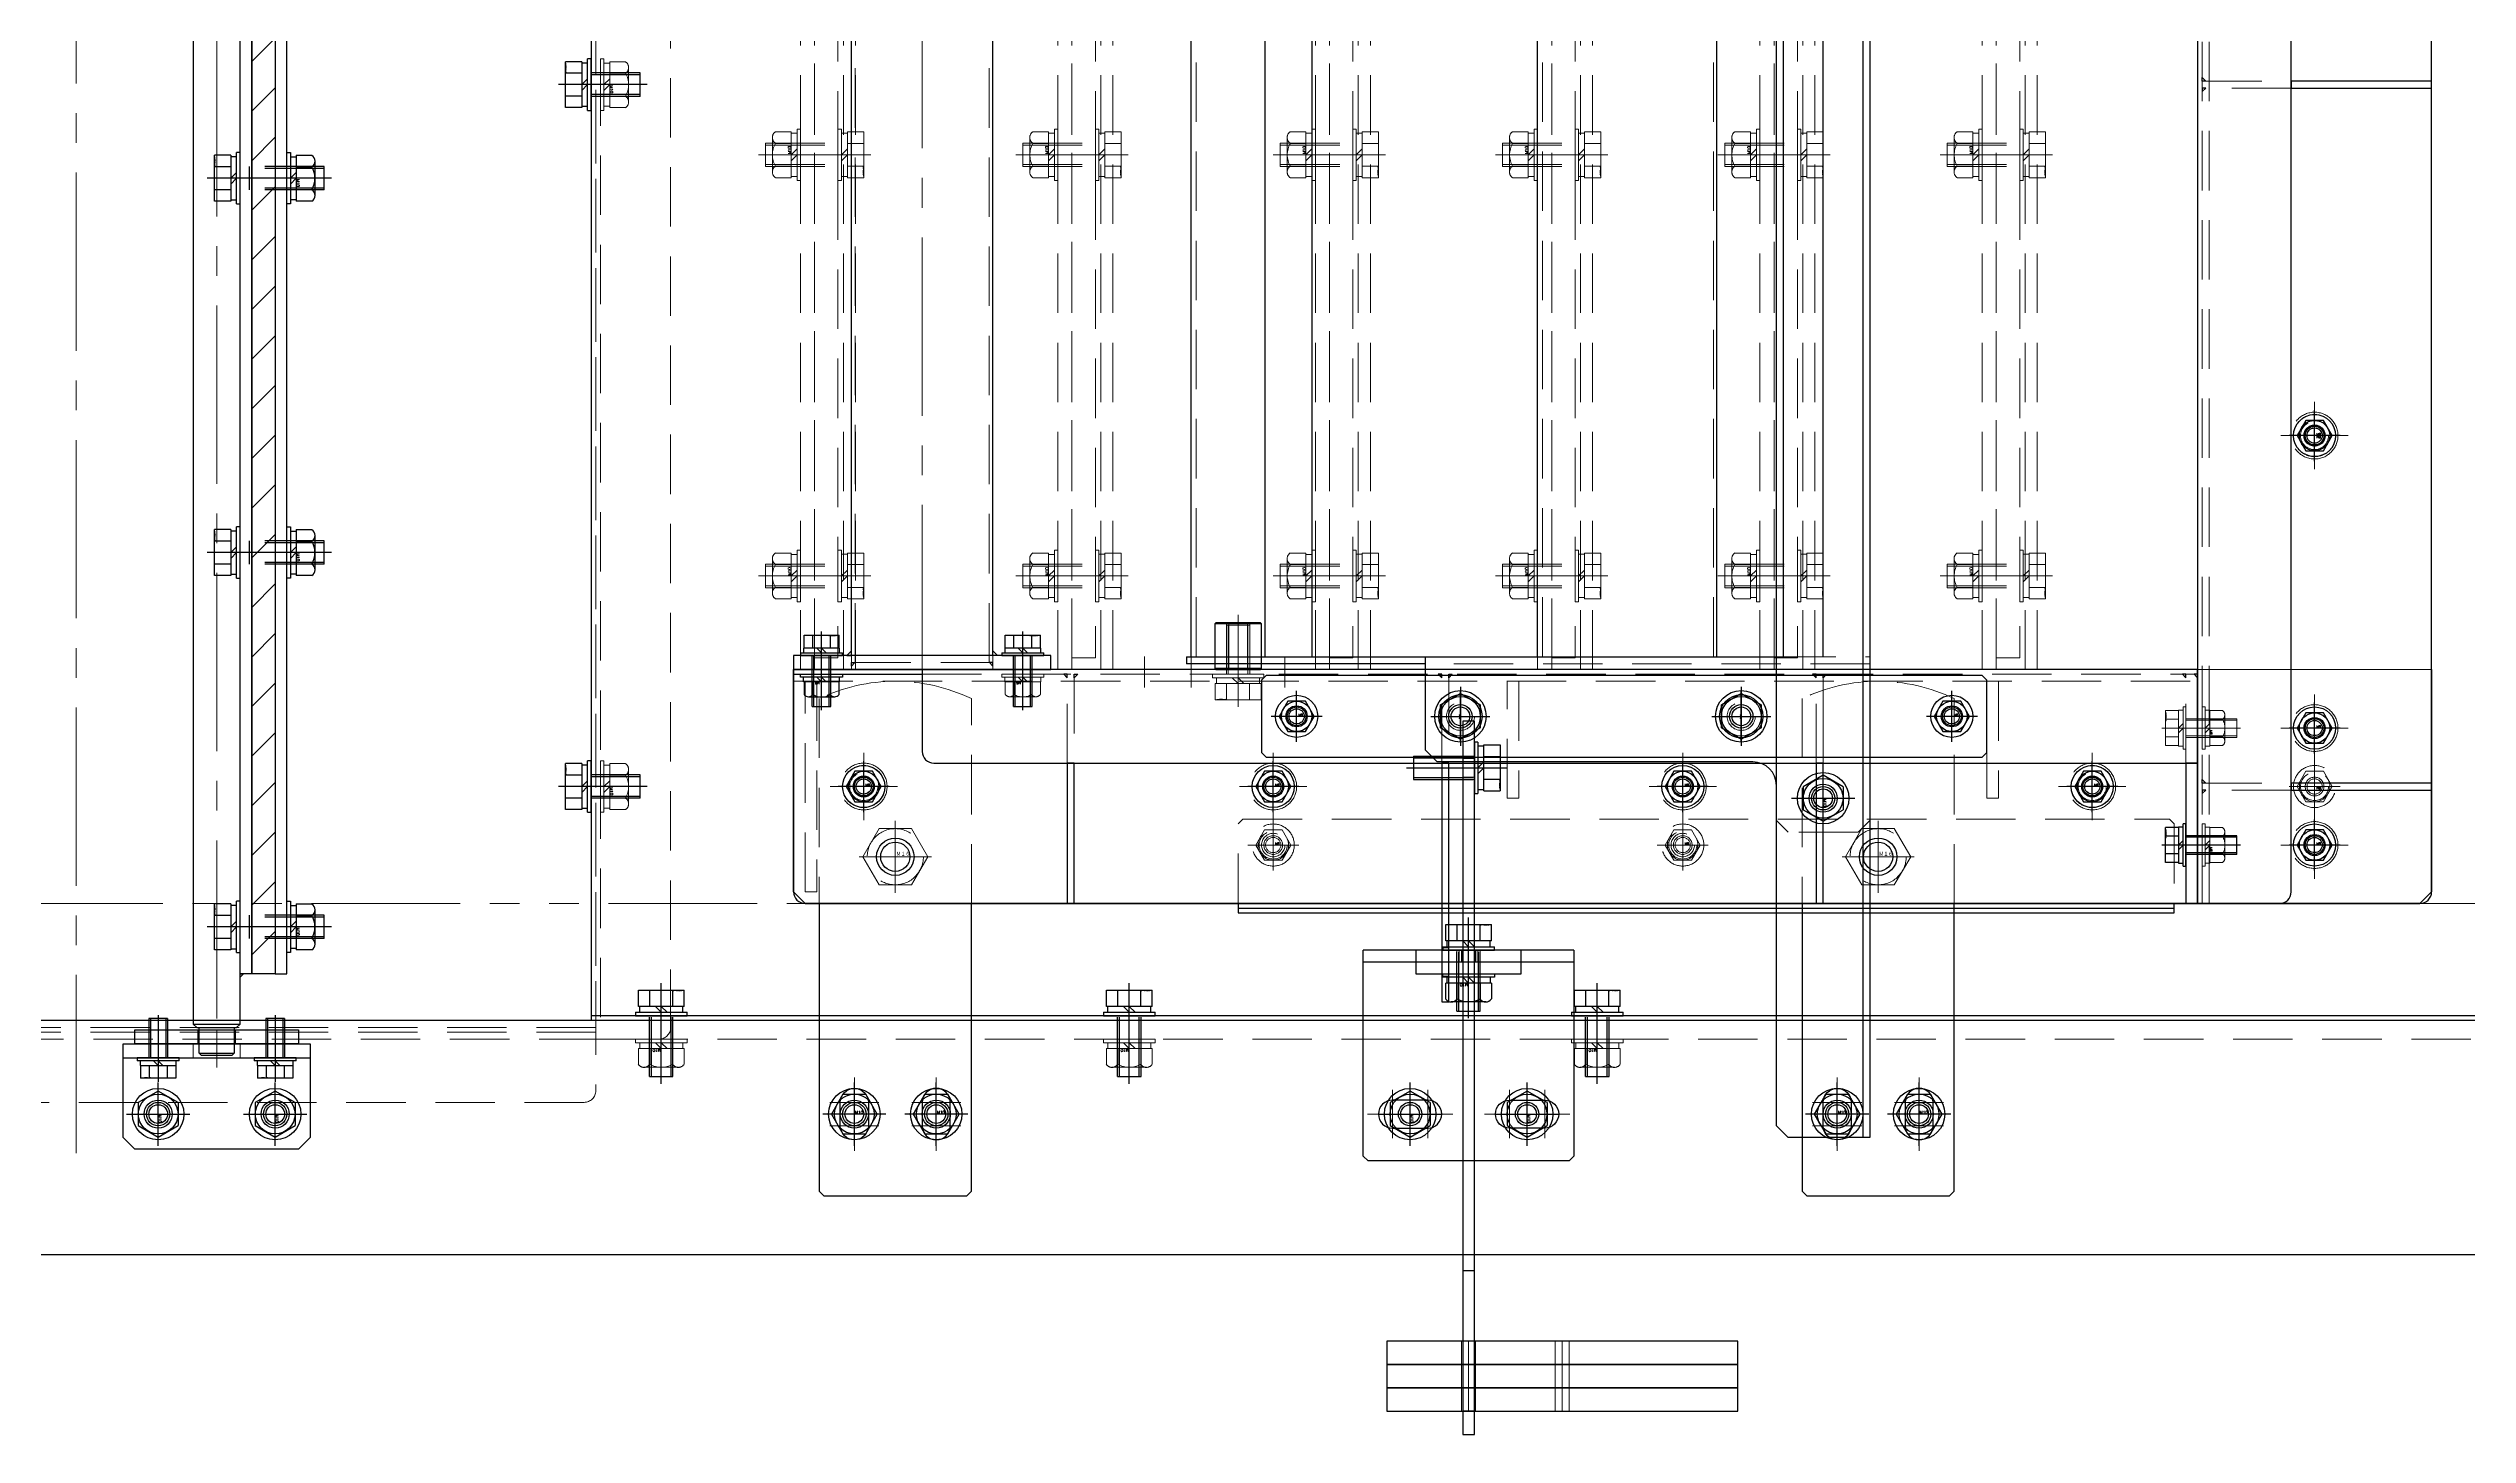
# Model space of a CAD drawing. Header units: millimetres. Extents: x -8731 to 85711, y -14522 to 31379.
# Drawn here: x 75653 to 76686, y 3711 to 4303 of the extents above; entities that cross this region are included whole.
import ezdxf

# ---------------------------------------------------------------- set-up
doc = ezdxf.new("R2010")
doc.units = ezdxf.units.MM
doc.header["$LTSCALE"] = 4
for name, pattern in [('CENTER2', [28.575, 19.05, -3.175, 3.175, -3.175]), ('HIDDEN', [9.525, 6.35, -3.175]), ('PHANTOM2', [31.75, 15.875, -3.175, 3.175, -3.175, 3.175, -3.175])]:
    doc.linetypes.add(name, pattern=pattern)
for name, color, linetype, lineweight in [('01_NORMAL', 7, 'Continuous', 25), ('04_HIDDEN', 2, 'HIDDEN', 13), ('05_CENTER', 4, 'CENTER2', 13), ('06_PHANTOM', 2, 'PHANTOM2', 13)]:
    doc.layers.add(name, color=color, linetype=linetype, lineweight=lineweight)
doc.layers.add('10_DRAFT', color=8, linetype='Continuous', lineweight=0, plot=False)
doc.styles.add('KANJI0', font='txt.shx', dxfattribs={"width": 0.9, "height": 30, "bigfont": 'bigfont'})
doc.styles.add('KSS_TXT', font='txt.shx', dxfattribs={"bigfont": 'extfont2.shx'})
doc.styles.add('KSS_TXT_L', font='txt.shx', dxfattribs={"height": 9, "bigfont": 'extfont2.shx'})

# ---------------------------------------------------------------- blocks, each defined once
blk = doc.blocks.new('A$C53D772FE_1_1_1')
at = {"color": 0}
for p, q in [((1030, 998), (1030, -998)), ((0, -1000), (1030, -1000)), ((2, -998), (1030, -998)), ((1030, -998), (1030, -1000))]:
    blk.add_line(p, q, dxfattribs=at)
at = {"layer": '04_HIDDEN'}
blk.add_line((1028, 998), (1028, -998), dxfattribs=at)
at = {"layer": '05_CENTER'}
for p, q in [((1020.4, -600), (1037.7, -600)), ((1020.4, -900), (1037.7, -900)), ((600, -1007.7), (600, -990.4)), ((800, -1007.7), (800, -990.4)), ((1000, -1007.7), (1000, -990.4))]:
    blk.add_line(p, q, dxfattribs=at)
blk = doc.blocks.new('A$C3E9660DC_1_1_1')
at = {"color": 0}
for p, q in [((222, 1030), (222, -1030)), ((254, 1003), (254, -1003)), ((222, -1003), (-222, -1003)), ((222, -1008), (249, -1008)), ((217, -1035), (-217, -1035))]:
    blk.add_line(p, q, dxfattribs=at)
for centre in [(249, -1003), (217, -1030)]:
    blk.add_arc(centre, 5, 270, 0, dxfattribs=at)
at = {"layer": '04_HIDDEN'}
for p, q in [((224, 1008), (224, -1008)), ((222, -1005), (-222, -1005))]:
    blk.add_line(p, q, dxfattribs=at)
at = {"layer": '05_CENTER'}
for p, q in [((0, -1056.7), (0, 1056.7)), ((214.3, -600), (231.7, -600)), ((214.3, -900), (231.7, -900))]:
    blk.add_line(p, q, dxfattribs=at)
blk = doc.blocks.new('A$C7E374867_2_1')
at = {"color": 0}
for p, q in [((-9.8, 11), (9.8, 11)), ((-9.8, 4), (-9.8, 11)), ((-4.9, 4), (-4.9, 11)), ((4.9, 4), (4.9, 11)), ((9.8, 4), (9.8, 11)), ((-11, 1.5), (11, 1.5)), ((-11, 1.5), (-11, 0)), ((-11, 0), (11, 0)), ((9.8, 4), (-9.8, 4)), ((-9.3, 4), (-9.3, 1.5)), ((0, 1.5), (-2.5, 4)), ((0, 4), (2.5, 1.5)), ((9.2, 1.5), (9.2, 4)), ((11, 0), (11, 1.5))]:
    blk.add_line(p, q, dxfattribs=at)
at = {"color": 0, "linetype": 'CENTER2'}
blk.add_line((0, -29), (0, 14), dxfattribs=at)
at = {"color": 0, "linetype": 'HIDDEN'}
for p, q in [((-5, -26), (-5, 0)), ((-4.2, -26), (-4.2, 0)), ((4.2, -26), (4.2, 0)), ((5, -26), (5, 0)), ((-5, -26), (5, -26))]:
    blk.add_line(p, q, dxfattribs=at)
at = {"layer": '10_DRAFT', "style": 'KSS_TXT_L'}
blk.add_text('BT-M10x30L,SW,PW', height=0.3, dxfattribs=at).set_placement((5.1, 10.7))
blk = doc.blocks.new('M10Nza_1_1_1')
at = {"color": 0}
for p, q in [((-9.8, 4), (-9.8, 10.7)), ((-7.3, 12), (7.4, 12)), ((-4.9, 4), (-4.9, 10.7)), ((4.9, 10.7), (4.9, 4)), ((9.8, 10.7), (9.8, 4)), ((-9.8, 4), (9.8, 4)), ((-9.2, 1.5), (-9.2, 4)), ((0, 1.5), (-2.5, 4)), ((0, 4), (2.5, 1.5)), ((9.2, 4), (9.2, 1.5))]:
    blk.add_line(p, q, dxfattribs=at)
at = {"color": 0, "linetype": 'CENTER2'}
blk.add_line((0, 12), (0, 0), dxfattribs=at)
at = {"color": 0}
blk.add_lwpolyline([(-11, 1.5), (11, 1.5), (11, 0), (-11, 0)], close=True, dxfattribs=at)
for centre, radius, start, end in [((-7.3, 9.1), 2.94, 33.626, 146.374), ((0, 2.2), 9.8, 60, 120), ((7.4, 9.1), 2.94, 33.626, 146.374)]:
    blk.add_arc(centre, radius, start, end, dxfattribs=at)
at = {"layer": '10_DRAFT', "style": 'KSS_TXT'}
blk.add_text('M10', height=1.25, dxfattribs=at).set_placement((0.3, 4.1))
blk = doc.blocks.new('A$C7AFA21F4_1_1_1')
at = {"color": 0}
for p, q in [((-9.8, 11), (9.8, 11)), ((-9.8, 4), (-9.8, 11)), ((-4.9, 4), (-4.9, 11)), ((4.9, 4), (4.9, 11)), ((9.8, 4), (9.8, 11)), ((-11, 1.5), (11, 1.5)), ((-11, 1.5), (-11, 0)), ((-11, 0), (11, 0)), ((9.8, 4), (-9.8, 4)), ((-9.2, 4), (-9.2, 1.5)), ((0, 1.5), (-2.5, 4)), ((0, 4), (2.5, 1.5)), ((9.2, 1.5), (9.2, 4)), ((11, 0), (11, 1.5))]:
    blk.add_line(p, q, dxfattribs=at)
at = {"color": 0, "linetype": 'CENTER2'}
blk.add_line((0, -24), (0, 14), dxfattribs=at)
at = {"color": 0, "linetype": 'HIDDEN'}
for p, q in [((-5, -21), (-5, 0)), ((-4.2, -21), (-4.2, 0)), ((4.2, -21), (4.2, 0)), ((5, -21), (5, 0)), ((-5, -21), (5, -21))]:
    blk.add_line(p, q, dxfattribs=at)
at = {"layer": '10_DRAFT', "style": 'KSS_TXT_L'}
blk.add_text('BT-M10x25L,SW,PW', height=0.3, dxfattribs=at).set_placement((5.1, 10.7))
blk = doc.blocks.new('A$C020300C3_1')
at = {"xscale": -1}
blk.add_blockref('A$C53D772FE_1_1_1', (1250, 0), dxfattribs=at)
at = {"rotation": 90}
for p in [(220, -600), (220, -900)]:
    blk.add_blockref('A$C7AFA21F4_1_1_1', p, dxfattribs=at)
for p in [(250, -998), (450, -998), (650, -998)]:
    blk.add_blockref('A$C7E374867_2_1', p)
at = {"layer": '04_HIDDEN'}
blk.add_blockref('A$C3E9660DC_1_1_1', (0, 0), dxfattribs=at)
for p, rotation in [((224, -600), 270), ((224, -900), 270), ((250, -1008), 180), ((450, -1008), 180), ((650, -1008), 180)]:
    blk.add_blockref('M10Nza_1_1_1', p, dxfattribs=dict(at, rotation=rotation))
blk = doc.blocks.new('A$C2A2D3C10_1_1_1')
at = {"color": 0}
blk.add_lwpolyline([(100, -1100), (2600, -1100), (2600, -1000), (100, -1000)], close=True, dxfattribs=at)
for centre in [(1385, -1040), (1435, -1040), (1682.5, -1040), (1717.5, -1040), (2102.5, -1040), (2137.5, -1040)]:
    blk.add_circle(centre, 6, dxfattribs=at)
at = {"layer": '04_HIDDEN'}
blk.add_line((100, -1008), (2600, -1008), dxfattribs=at)
at = {"layer": '05_CENTER'}
for p, q in [((1600, -991.1), (1600, -1017.1)), ((1800, -991.1), (1800, -1017.1)), ((2000, -991.1), (2000, -1017.1)), ((1385, -1049.3), (1385, -1030.7)), ((1435, -1049.3), (1435, -1030.7)), ((1682.5, -1049.3), (1682.5, -1030.7)), ((1717.5, -1049.3), (1717.5, -1030.7)), ((2102.5, -1049.3), (2102.5, -1030.7)), ((2137.5, -1049.3), (2137.5, -1030.7)), ((1394.3, -1040), (1375.7, -1040)), ((1444.3, -1040), (1425.7, -1040)), ((1691.8, -1040), (1673.2, -1040)), ((1726.8, -1040), (1708.2, -1040)), ((2111.8, -1040), (2093.2, -1040)), ((2146.8, -1040), (2128.2, -1040))]:
    blk.add_line(p, q, dxfattribs=at)
blk = doc.blocks.new('A$C0F186644_1_1')
at = {"color": 0}
blk.add_line((-40, -6), (40, -6), dxfattribs=at)
blk.add_lwpolyline([(-40, 0), (40, 0), (40, -40), (35, -45), (-35, -45), (-40, -40)], close=True, dxfattribs=at)
for centre in [(-25, -30), (25, -30)]:
    blk.add_circle(centre, 6, dxfattribs=at)
at = {"layer": '04_HIDDEN'}
for p, q in [((-10, 0), (-10, -6)), ((10, 0), (10, -6))]:
    blk.add_line(p, q, dxfattribs=at)
at = {"layer": '05_CENTER'}
for p, q in [((-25, 4.7), (-25, -10.9)), ((25, 4.7), (25, -10.9)), ((-25, -39.3), (-25, -20.7)), ((25, -39.3), (25, -20.7)), ((-34.3, -30), (-15.7, -30)), ((34.3, -30), (15.7, -30))]:
    blk.add_line(p, q, dxfattribs=at)
at = {"layer": '10_DRAFT'}
blk.add_line((0, 0), (0, -6), dxfattribs=at)
blk = doc.blocks.new('10b_2_1')
at = {"color": 0, "linetype": 'CENTER2'}
for p, q in [((0, -13.5), (0, 13.5)), ((13.5, 0), (-13.5, 0))]:
    blk.add_line(p, q, dxfattribs=at)
at = {"color": 0}
for p, q in [((-4.9, 8.5), (-9.8, 0)), ((-9.8, 0), (-4.9, -8.5)), ((-4.9, 8.5), (4.9, 8.5)), ((9.8, 0), (4.9, 8.5)), ((4.9, -8.5), (9.8, 0)), ((-4.9, -8.5), (4.9, -8.5))]:
    blk.add_line(p, q, dxfattribs=at)
for radius in [11, 8.49, 5, 4]:
    blk.add_circle((0, 0), radius, dxfattribs=at)
at = {"layer": '10_DRAFT', "style": 'KSS_TXT'}
blk.add_text('M10', height=1.25, dxfattribs=at).set_placement((0.3, 0.1))
blk = doc.blocks.new('A$C566E2A1C_1_1')
h = blk.add_hatch()
h.set_pattern_fill('_USER', color=3, scale=15, angle=135, pattern_type=0)
h.set_pattern_definition([(135, (-7933.037, 6558.574), (-10.606602, -10.606602), [])])
h.paths.add_polyline_path([(980, -10), (980, 0), (-920, 0), (-920, -10)])
h.paths.add_polyline_path([(-920, -10), (-920, 0), (-950, 0), (-950, -10)])
h.paths.add_polyline_path([(-950, -10), (-950, 0), (-980, 0), (-980, -10)])
at = {"color": 0}
blk.add_lwpolyline([(980, 0), (980, -10), (-980, -10), (-980, 0)], close=True, dxfattribs=at)
at = {"layer": '05_CENTER'}
for p, q in [((-960, 3.9), (-960, -13.5)), ((-800, 3.9), (-800, -13.5)), ((-640, 3.9), (-640, -13.5))]:
    blk.add_line(p, q, dxfattribs=at)
blk = doc.blocks.new('A$C6BE42790_1_1')
at = {"color": 0}
for p, q in [((-1015, 6.5), (-1014, 7.5)), ((-1015, -6.5), (-1015, 6.5)), ((-1014, 7.5), (-1003, 7.5)), ((-1001.5, 10), (-1001.5, -10)), ((-1014, -7.5), (-1015, -6.5)), ((-1003, -7.5), (-1014, -7.5))]:
    blk.add_line(p, q, dxfattribs=at)
blk.add_line((-1014, 7.5), (-1014, -7.5))
for points in [[(-1001.5, -10), (1001.5, -10), (1003, -8.5), (1003, 8.5), (1001.5, 10), (-1001.5, 10), (-1003, 8.5), (-1003, -8.5)], [(-980, -10), (980, -10), (980, -15), (-980, -15)]]:
    blk.add_lwpolyline(points, close=True, dxfattribs=at)
at = {"color": 3}
blk.add_lwpolyline([(-980, -10), (-980, -11.5), (-980, -11.5), (-981.5, -10)], close=True, dxfattribs=at)
at = {"layer": '05_CENTER'}
for p, q in [((1020.1, 0), (-1020.1, 0)), ((-960, -20.8), (-960, -4.2)), ((-800, -20.8), (-800, -4.2)), ((-640, -20.8), (-640, -4.2))]:
    blk.add_line(p, q, dxfattribs=at)
blk = doc.blocks.new('A$C2CEA7AC3_1_1')
at = {"color": 0}
blk.add_lwpolyline([(-980, 0), (-980, -5), (980, -5), (980, 0)], close=True, dxfattribs=at)
at = {"layer": '05_CENTER'}
for p, q in [((-960, -11.8), (-960, 6.7)), ((-800, -11.8), (-800, 6.7)), ((-640, -11.8), (-640, 6.7))]:
    blk.add_line(p, q, dxfattribs=at)
blk = doc.blocks.new('A$C3D81658F_1_1_1')
at = {"color": 0}
for p, q in [((-9.8, 11), (9.8, 11)), ((-9.8, 4), (-9.8, 11)), ((-4.9, 4), (-4.9, 11)), ((4.9, 4), (4.9, 11)), ((9.8, 4), (9.8, 11)), ((-11, 1.5), (11, 1.5)), ((-11, 1.5), (-11, 0)), ((-11, 0), (11, 0)), ((9.8, 4), (-9.8, 4)), ((-9.3, 4), (-9.3, 1.5)), ((0, 1.5), (-2.5, 4)), ((0, 4), (2.5, 1.5)), ((9.2, 1.5), (9.2, 4)), ((11, 0), (11, 1.5))]:
    blk.add_line(p, q, dxfattribs=at)
at = {"color": 0, "linetype": 'CENTER2'}
blk.add_line((0, -39), (0, 14), dxfattribs=at)
at = {"color": 0, "linetype": 'HIDDEN'}
for p, q in [((-5, -36), (-5, 0)), ((5, -36), (5, 0)), ((-5, -4), (5, -4)), ((-4.2, -36), (-4.2, -4)), ((4.2, -36), (4.2, -4)), ((-5, -36), (5, -36))]:
    blk.add_line(p, q, dxfattribs=at)
at = {"layer": '10_DRAFT', "style": 'KSS_TXT_L'}
blk.add_text('BT-M10x40L,SW,PW', height=0.3, dxfattribs=at).set_placement((5.1, 10.7))
blk = doc.blocks.new('A$C3E2D5E31_1_1')
for name, p in [('A$C6BE42790_1_1', (0, 0)), ('A$C3D81658F_1_1_1', (-960, -10)), ('A$C3D81658F_1_1_1', (-800, -10)), ('A$C3D81658F_1_1_1', (-640, -10)), ('A$C2CEA7AC3_1_1', (0, -25))]:
    blk.add_blockref(name, p)
at = {"color": 3}
blk.add_blockref('A$C566E2A1C_1_1', (0, -15), dxfattribs=at)
at = {"rotation": 180}
for p in [(-960, -30), (-800, -30), (-640, -30)]:
    blk.add_blockref('M10Nza_1_1_1', p, dxfattribs=at)
blk = doc.blocks.new('A$C338A46E4_1_1')
at = {"color": 0}
blk.add_lwpolyline([(0, -35), (-6, -35), (-6, 35), (0, 35)], close=True, dxfattribs=at)
at = {"layer": '04_HIDDEN'}
for p, q in [((0, 29), (-6, 29)), ((0, 28.2), (-6, 28.2)), ((0, 21.7), (-6, 21.7)), ((0, 21), (-6, 21)), ((0, 8), (-6, 8)), ((0, -8), (-6, -8)), ((0, -21), (-6, -21)), ((0, -21.7), (-6, -21.7)), ((0, -28.2), (-6, -28.2)), ((0, -29), (-6, -29))]:
    blk.add_line(p, q, dxfattribs=at)
at = {"layer": '05_CENTER'}
for p, q in [((3.4, 25), (-9.4, 25)), ((3.4, -25), (-9.4, -25))]:
    blk.add_line(p, q, dxfattribs=at)
at = {"layer": '10_DRAFT'}
blk.add_line((0, 0), (-6, 0), dxfattribs=at)
blk = doc.blocks.new('A$C435F0BD9_1_1_1')
at = {"color": 0}
for p, q in [((-9, 1.2), (9, 1.2)), ((-9, 1.2), (-9, 0)), ((-7.7, 3.2), (-7.7, 1.2)), ((7.7, 3.2), (-7.7, 3.2)), ((-7.5, 8.7), (7.5, 8.7)), ((-7.5, 3.2), (-7.5, 8.7)), ((-3.8, 3.2), (-3.8, 8.7)), ((0, 1.2), (-2, 3.2)), ((0, 3.2), (2, 1.2)), ((3.8, 3.2), (3.8, 8.7)), ((7.5, 3.2), (7.5, 8.7)), ((7.7, 1.2), (7.7, 3.2)), ((9, 0), (9, 1.2)), ((-9, 0), (9, 0))]:
    blk.add_line(p, q, dxfattribs=at)
at = {"color": 0, "linetype": 'CENTER2'}
blk.add_line((0, -18.3), (0, 10.2), dxfattribs=at)
at = {"color": 0, "linetype": 'HIDDEN'}
for p, q in [((-4, -16.8), (-4, 0)), ((-3.3, -16.8), (-3.3, 0)), ((3.3, -16.8), (3.3, 0)), ((4, -16.8), (4, 0)), ((-4, -16.8), (4, -16.8))]:
    blk.add_line(p, q, dxfattribs=at)
at = {"layer": '10_DRAFT', "style": 'KSS_TXT_L'}
blk.add_text('BT-M8x20L,SW,PW', height=0.3, dxfattribs=at).set_placement((3.2, 8.4))
blk = doc.blocks.new('A$C196B25A9_1_1')
for name, p, rotation in [('A$C0F186644_1_1', (40, -25), 270), ('10b_2_1', (10, 0), 180), ('A$C435F0BD9_1_1_1', (34, 0), 90), ('A$C338A46E4_1_1', (40, -25), 180), ('10b_2_1', (10, -50), 180), ('A$C435F0BD9_1_1_1', (34, -50), 90)]:
    blk.add_blockref(name, p, dxfattribs=dict(rotation=rotation))
blk.add_blockref('A$C3E2D5E31_1_1', (1050, -25))
blk = doc.blocks.new('A$C18E43E91_1_1')
at = {"color": 0}
blk.add_lwpolyline([(-22.5, -5), (22.5, -5), (22.5, 0), (-22.5, 0)], close=True, dxfattribs=at)
at = {"layer": '05_CENTER'}
blk.add_line((0, 4.5), (0, -9.6), dxfattribs=at)
blk = doc.blocks.new('A$C5BDD71DD_1_1')
at = {"color": 0}
blk.add_lwpolyline([(-35, 0), (115, 0), (115, 10), (-35, 10)], close=True, dxfattribs=at)
at = {"layer": '04_HIDDEN'}
for p, q in [((-3, 10), (-3, 0)), ((3, 10), (3, 0)), ((37, 10), (37, 0)), ((43, 10), (43, 0))]:
    blk.add_line(p, q, dxfattribs=at)
at = {"layer": '10_DRAFT'}
for p, q in [((0, 10), (0, 0)), ((40, 10), (40, 0))]:
    blk.add_line(p, q, dxfattribs=at)
blk = doc.blocks.new('A$C72D80D2E_1_1')
at = {"color": 0}
for p, q in [((-70, 75), (-70, -15)), ((-70, 75), (18, 75)), ((-65, 75), (-65, -15)), ((18, 75), (20, 73)), ((20, 73), (20, -13)), ((-65, 52.5), (-70, 52.5)), ((-70, 33), (-65, 33)), ((-70, 27), (-65, 27)), ((-70, 7.5), (-65, 7.5)), ((18, -15), (-70, -15)), ((20, -13), (18, -15))]:
    blk.add_line(p, q, dxfattribs=at)
for points in [[(6, 62.5), (6, 47.5, -1), (-6, 47.5), (-6, 62.5, -1)], [(6, -2.5), (6, 12.5, 1), (-6, 12.5), (-6, -2.5, 1)]]:
    blk.add_lwpolyline(points, format="xyb", close=True, dxfattribs=at)
at = {"layer": '04_HIDDEN'}
for p, q in [((-65, 35), (-70, 35)), ((-65, 34), (-70, 34)), ((-65, 26), (-70, 26)), ((-65, 25), (-70, 25))]:
    blk.add_line(p, q, dxfattribs=at)
at = {"layer": '05_CENTER'}
for p, q in [((0, 36.8), (0, 73.2)), ((10.3, 62.5), (-10.3, 62.5)), ((10.3, 55), (-10.3, 55)), ((10.3, 47.5), (-10.3, 47.5)), ((-60.9, 30), (-74.1, 30)), ((0, 23.2), (0, -13.2)), ((10.3, 12.5), (-10.3, 12.5)), ((10.3, 5), (-10.3, 5)), ((10.3, -2.5), (-10.3, -2.5))]:
    blk.add_line(p, q, dxfattribs=at)
blk = doc.blocks.new('A$C26AE4281_1_1')
at = {"color": 0}
for p, q in [((215, 5), (215, 0)), ((275, 5), (275, 0))]:
    blk.add_line(p, q, dxfattribs=at)
blk.add_lwpolyline([(-20, 0), (285, 0), (285, 5), (-20, 5)], close=True)
at = {"layer": '04_HIDDEN'}
for p, q in [((-5, 5), (-5, 0)), ((-4, 5), (-4, 0)), ((4, 5), (4, 0)), ((5, 5), (5, 0))]:
    blk.add_line(p, q, dxfattribs=at)
at = {"layer": '05_CENTER'}
blk.add_line((0, 9.1), (0, -4.1), dxfattribs=at)
blk = doc.blocks.new('A$C3FA900D2_1_1')
for name, p, rotation in [('A$C5BDD71DD_1_1', (255, 2.5), 90), ('A$C5BDD71DD_1_1', (265, 2.5), 90), ('A$C5BDD71DD_1_1', (275, 2.5), 90), ('A$C18E43E91_1_1', (83, 2.5), 90), ('A$C7E374867_2_1', (78, 2.5), 90), ('M10Nza_1_1_1', (88, 2.5), 270)]:
    blk.add_blockref(name, p, dxfattribs=dict(rotation=rotation))
for name, p in [('A$C72D80D2E_1_1', (148, -27.5)), ('10b_2_1', (148, 27.5)), ('A$C7E374867_2_1', (0, 5)), ('A$C26AE4281_1_1', (0, 0)), ('10b_2_1', (148, -22.5))]:
    blk.add_blockref(name, p)
blk = doc.blocks.new('A$C16EB5BEB_1_1')
at = {"rotation": 270}
blk.add_blockref('A$C3FA900D2_1_1', (27.5, 148), dxfattribs=at)
blk = doc.blocks.new('M16Tz_1_1_1')
at = {"color": 0}
for radius in [8, 6.25]:
    blk.add_circle((0, 0), radius, dxfattribs=at)
at = {"layer": '05_CENTER'}
for p, q in [((0, -14.8), (0, 14.8)), ((14.8, 0), (-14.8, 0))]:
    blk.add_line(p, q, dxfattribs=at)
blk = doc.blocks.new('A$C248C13DD_1_1')
blk.add_lwpolyline([(90, 50), (-33, 50), (-35, 48), (-35, -13), (-33, -15), (90, -15)])
at = {"color": 0}
for points in [[(-5, 41), (5, 41, -1), (5, 29), (-5, 29, -1)], [(-5, -6), (5, -6, 1), (5, 6), (-5, 6, 1)]]:
    blk.add_lwpolyline(points, format="xyb", close=True, dxfattribs=at)
at = {"layer": '04_HIDDEN'}
for points in [[(177.6, 50), (90, 50)], [(90, -15), (177.6, -15)]]:
    blk.add_lwpolyline(points, dxfattribs=at)
blk.add_arc((110, 17.5), 75, 334.3207, 25.6793, dxfattribs=at)
at = {"layer": '05_CENTER'}
for p, q in [((-5, 45.5), (-5, 24.5)), ((0, 45.5), (0, 24.5)), ((5, 45.5), (5, 24.5)), ((15.7, 35), (-15.7, 35)), ((-5, -10.5), (-5, 10.5)), ((0, -10.5), (0, 10.5)), ((5, -10.5), (5, 10.5)), ((15.7, 0), (-15.7, 0))]:
    blk.add_line(p, q, dxfattribs=at)
blk.add_blockref('M16Tz_1_1_1', (110, 17.5))
blk = doc.blocks.new('M16Bu_1_1')
at = {"color": 0}
for p, q in [((-6.9, 12), (-13.9, 0)), ((6.9, 12), (-6.9, 12)), ((13.9, 0), (6.9, 12)), ((-13.9, 0), (-6.9, -12)), ((6.9, -12), (13.9, 0)), ((-6.9, -12), (6.9, -12))]:
    blk.add_line(p, q, dxfattribs=at)
at = {"color": 0, "linetype": 'CENTER2'}
for p, q in [((0, -15.4), (0, 15.4)), ((15.4, 0), (-15.4, 0))]:
    blk.add_line(p, q, dxfattribs=at)
at = {"color": 0}
blk.add_circle((0, 0), 12, dxfattribs=at)
at = {"layer": '10_DRAFT', "style": 'KANJI0', "width": 0.82}
blk.add_text('Ｍ１６', height=1.71, dxfattribs=at).set_placement((0.4, 0.2))
blk = doc.blocks.new('A$C133D4326_1_1')
at = {"rotation": 90}
blk.add_blockref('A$C248C13DD_1_1', (0, 0), dxfattribs=at)
for p in [(-35, 0), (0, 0)]:
    blk.add_blockref('10b_2_1', p)
at = {"layer": '04_HIDDEN'}
blk.add_blockref('M16Bu_1_1', (-17.5, 110), dxfattribs=at)
blk = doc.blocks.new('A$C76D83096_1_1_1')
at = {"color": 0}
for p, q in [((6, 30.2), (1694, 30.2)), ((6, -30.2), (1694, -30.2))]:
    blk.add_line(p, q, dxfattribs=at)
blk.add_lwpolyline([(0, -55), (6, -55), (6, 55), (0, 55)], close=True, dxfattribs=at)
at = {"color": 3}
for points in [[(6, 30.2), (8, 30.2), (8, 30.2), (6, 32.2)], [(3, 30.2), (3, 28.8), (1.5, 30.2), (1.5, 30.2)], [(3, -30.2), (3, -28.8), (1.5, -30.2), (1.5, -30.2)], [(6, -30.2), (8, -30.2), (8, -30.2), (6, -32.2)]]:
    blk.add_lwpolyline(points, close=True, dxfattribs=at)
at = {"layer": '04_HIDDEN'}
for p, q in [((0, 30.2), (6, 30.2)), ((3, 30.2), (3, -30.2)), ((3, 28.6), (1697, 28.6)), ((0, -30.2), (6, -30.2)), ((3, -28.6), (1697, -28.6))]:
    blk.add_line(p, q, dxfattribs=at)
at = {"layer": '05_CENTER'}
for p, q in [((-5.8, 43), (11.7, 43)), ((-5.8, 0), (1705.7, 0)), ((-5.7, -43), (11.7, -43))]:
    blk.add_line(p, q, dxfattribs=at)
blk = doc.blocks.new('A$C31BA7C9D_1_1_1')
at = {"color": 0}
blk.add_line((-30, 50), (1670, 50), dxfattribs=at)
blk.add_lwpolyline([(1670, -50), (1670, -50), (-30, -50), (-30, -50)], dxfattribs=at)
for radius in [10, 4.5]:
    blk.add_circle((70, 0), radius, dxfattribs=at)
at = {"layer": '05_CENTER'}
for p, q in [((70, -14.4), (70, 14.4)), ((84.4, 0), (55.6, 0))]:
    blk.add_line(p, q, dxfattribs=at)
at = {"layer": '10_DRAFT'}
blk.add_lwpolyline([(-30, -50), (-30, 50)], dxfattribs=at)
blk = doc.blocks.new('A$C4A032556_1_1_1')
at = {"color": 0}
blk.add_lwpolyline([(150, 50), (150, 50), (150, -45), (145, -50), (-545, -50), (-550, -45), (-550, 50)], dxfattribs=at)
for centre in [(100, 25), (-520, 0), (-345, 0), (-170, 0), (5, 0), (100, -25)]:
    blk.add_circle(centre, 4.5, dxfattribs=at)
at = {"layer": '04_HIDDEN'}
blk.add_lwpolyline([(-550, 50), (150, 50)], dxfattribs=at)
for centre in [(100, 25), (-520, 0), (-345, 0), (-170, 0), (5, 0), (100, -25)]:
    blk.add_circle(centre, 10, dxfattribs=at)
at = {"layer": '05_CENTER'}
for p, q in [((100, 10.6), (100, 39.4)), ((114.4, 25), (85.6, 25)), ((-520, -14.4), (-520, 14.4)), ((-345, -14.4), (-345, 14.4)), ((-170, -14.4), (-170, 14.4)), ((5, -14.4), (5, 14.4)), ((-505.6, 0), (-534.4, 0)), ((-330.6, 0), (-359.4, 0)), ((-155.6, 0), (-184.4, 0)), ((19.4, 0), (-9.4, 0)), ((100, -39.4), (100, -10.6)), ((114.4, -25), (85.6, -25))]:
    blk.add_line(p, q, dxfattribs=at)
blk = doc.blocks.new('A$C73615150_1_1_1')
at = {"color": 0}
for p, q in [((-80, 48), (-25, 48)), ((-25, 50), (-25, 15)), ((-20, 10), (520, 10))]:
    blk.add_line(p, q, dxfattribs=at)
blk.add_lwpolyline([(520, -50), (520, -50), (520, 50), (-80, 50), (-80, -45, 0.414214), (-75, -50), (-75, -50), (520, -50)], format="xyb", dxfattribs=at)
at = {"color": 3}
for points in [[(37, 48), (35.5, 48), (35.5, 48), (37, 46.5)], [(40, 48), (41.5, 48), (41.5, 48), (40, 46.5)], [(197, 48), (195.5, 48), (195.5, 48), (197, 46.5)], [(200, 48), (201.5, 48), (201.5, 48), (200, 46.5)], [(357, 48), (355.5, 48), (355.5, 48), (357, 46.5)], [(360, 48), (361.5, 48), (361.5, 48), (360, 46.5)], [(515, 48), (513.5, 48), (513.5, 48), (515, 46.5)], [(520, 48), (518.5, 48), (518.5, 48), (520, 46.5)]]:
    blk.add_lwpolyline(points, close=True, dxfattribs=at)
at = {"color": 0}
for points in [[(40, 10), (37, 10), (37, -50), (40, -50)], [(200, 10), (197, 10), (197, -92), (200, -92)], [(360, 10), (357, 10), (357, -50), (360, -50)], [(520, 10), (515, 10), (515, -50), (520, -50)]]:
    blk.add_lwpolyline(points, close=True, dxfattribs=at)
for centre in [(135, 30), (415, 30), (-50, 0), (125, 0), (300, 0), (475, 0)]:
    blk.add_circle(centre, 4.5, dxfattribs=at)
blk.add_arc((-20, 15), 5, 180, 270, dxfattribs=at)
at = {"layer": '04_HIDDEN'}
for p, q in [((-25, 48), (520, 48)), ((37, 10), (37, 48)), ((40, 48), (40, 10)), ((197, 10), (197, 48)), ((200, 48), (200, 10)), ((357, 10), (357, 48)), ((360, 10), (360, 48)), ((360, 48), (360, 10)), ((515, 10), (515, 48)), ((520, 48), (520, 10)), ((197, -69), (200, -69)), ((197, -81), (200, -81))]:
    blk.add_line(p, q, dxfattribs=at)
at = {"layer": '05_CENTER'}
for p, q in [((-68, 42.4), (-68, 55.6)), ((18, 42.4), (18, 55.6)), ((70, 42.4), (70, 55.6)), ((90, 42.4), (90, 55.6)), ((110, 42.4), (110, 55.6)), ((130, 42.4), (130, 55.6)), ((135, 22.7), (135, 37.3)), ((415, 22.7), (415, 37.3)), ((142.3, 30), (127.7, 30)), ((422.3, 30), (407.7, 30)), ((509.2, 25), (525.9, 25)), ((-50, -9.3), (-50, 9.3)), ((125, -9.3), (125, 9.3)), ((300, -9.3), (300, 9.3)), ((475, -9.3), (475, 9.3)), ((-40.7, 0), (-59.3, 0)), ((134.3, 0), (115.7, 0)), ((309.3, 0), (290.7, 0)), ((484.3, 0), (465.7, 0)), ((509.2, -25), (525.9, -25)), ((191.6, -75), (205.2, -75))]:
    blk.add_line(p, q, dxfattribs=at)
at = {"layer": '10_DRAFT'}
blk.add_line((-25, 48), (-25, 50), dxfattribs=at)
blk = doc.blocks.new('A$C736D5B8A_1_1_1')
at = {"color": 0}
blk.add_line((-117, 10), (1773, 10), dxfattribs=at)
blk.add_lwpolyline([(-117, -50), (1773, -50, 0.414214), (1778, -45), (1778, 50), (-122, 50), (-122, -45, 0.414214)], format="xyb", close=True, dxfattribs=at)
at = {"color": 3}
for points in [[(-73.5, 48), (-75, 48), (-75, 48), (-73.5, 46.5)], [(-70.5, 48), (-69, 48), (-69, 48), (-70.5, 46.5)], [(226.5, 48), (225, 48), (225, 48), (226.5, 46.5)], [(229.5, 48), (231, 48), (231, 48), (229.5, 46.5)]]:
    blk.add_lwpolyline(points, close=True, dxfattribs=at)
at = {"color": 0}
for points in [[(-70.5, 10), (-73.5, 10), (-73.5, -50), (-70.5, -50)], [(229.5, 10), (226.5, 10), (226.5, -50), (229.5, -50)]]:
    blk.add_lwpolyline(points, close=True, dxfattribs=at)
for centre in [(-97, 0), (-47, 0), (78, 0)]:
    blk.add_circle(centre, 4.5, dxfattribs=at)
blk.add_arc((-117, 15), 5, 180, 270, dxfattribs=at)
at = {"layer": '04_HIDDEN'}
for p, q in [((-122, 48), (1778, 48)), ((-73.5, 10), (-73.5, 48)), ((-70.5, 48), (-70.5, 10)), ((226.5, 10), (226.5, 48)), ((229.5, 48), (229.5, 10))]:
    blk.add_line(p, q, dxfattribs=at)
at = {"layer": '05_CENTER'}
for p, q in [((-97, 55.8), (-97, 42.1)), ((-47, 55.8), (-47, 42.1)), ((-97, -9.3), (-97, 9.3)), ((-47, -9.3), (-47, 9.3)), ((78, -9.3), (78, 9.3)), ((-87.7, 0), (-106.3, 0)), ((-37.7, 0), (-56.3, 0)), ((87.3, 0), (68.7, 0))]:
    blk.add_line(p, q, dxfattribs=at)
blk = doc.blocks.new('M8Nza_1_1_1')
at = {"color": 0}
for p, q in [((-7.7, 3.2), (7.7, 3.2)), ((-7.7, 3.2), (-7.7, 1.2)), ((-7.5, 8.7), (-7.5, 3.2)), ((5.6, 9.7), (-5.6, 9.7)), ((-3.8, 3.2), (-3.8, 8.7)), ((0, 1.2), (-2, 3.2)), ((0, 3.2), (2, 1.2)), ((3.7, 8.7), (3.7, 3.2)), ((7.5, 3.2), (7.5, 8.7)), ((7.7, 3.2), (7.7, 1.2))]:
    blk.add_line(p, q, dxfattribs=at)
at = {"color": 0, "linetype": 'CENTER2'}
blk.add_line((0, 9.7), (0, 0), dxfattribs=at)
at = {"color": 0}
blk.add_lwpolyline([(-9, 1.2), (9, 1.2), (9, 0), (-9, 0)], close=True, dxfattribs=at)
for centre, radius, start, end in [((-5.6, 7.4), 2.25, 33.626, 146.374), ((0, 2.2), 7.5, 60, 120), ((5.6, 7.4), 2.25, 33.626, 146.374)]:
    blk.add_arc(centre, radius, start, end, dxfattribs=at)
at = {"layer": '10_DRAFT', "style": 'KSS_TXT'}
blk.add_text('M8', height=1, dxfattribs=at).set_placement((0.9, 3.3))
blk = doc.blocks.new('A$C46CB4146_1_1_1')
at = {"color": 0}
for p, q in [((-9, 1.2), (9, 1.2)), ((-9, 1.2), (-9, 0)), ((-7.7, 3.2), (-7.7, 1.2)), ((7.7, 3.2), (-7.7, 3.2)), ((-7.5, 8.7), (7.5, 8.7)), ((-7.5, 3.2), (-7.5, 8.7)), ((-3.8, 3.2), (-3.8, 8.7)), ((0, 1.2), (-2, 3.2)), ((0, 3.2), (2, 1.2)), ((3.8, 3.2), (3.8, 8.7)), ((7.5, 3.2), (7.5, 8.7)), ((7.7, 1.2), (7.7, 3.2)), ((9, 0), (9, 1.2)), ((-9, 0), (9, 0))]:
    blk.add_line(p, q, dxfattribs=at)
at = {"color": 0, "linetype": 'CENTER2'}
blk.add_line((0, -23.3), (0, 10.2), dxfattribs=at)
at = {"color": 0, "linetype": 'HIDDEN'}
for p, q in [((-4, -21.8), (-4, 0)), ((-3.3, -21.8), (-3.3, 0)), ((3.3, -21.8), (3.3, 0)), ((4, -21.8), (4, 0)), ((-4, -21.8), (4, -21.8))]:
    blk.add_line(p, q, dxfattribs=at)
at = {"layer": '10_DRAFT', "style": 'KSS_TXT_L'}
blk.add_text('BT-M8x25L,SW,PW', height=0.3, dxfattribs=at).set_placement((3, 8.4))
blk = doc.blocks.new('8b_1_1_1')
at = {"color": 0, "linetype": 'CENTER2'}
for p, q in [((0, -10.9), (0, 10.9)), ((10.9, 0), (-10.9, 0))]:
    blk.add_line(p, q, dxfattribs=at)
at = {"color": 0}
for p, q in [((-3.8, 6.5), (-7.5, 0)), ((-3.8, 6.5), (-7.5, 0)), ((-7.5, 0), (-3.8, -6.5)), ((-7.5, 0), (-3.8, -6.5)), ((3.8, 6.5), (-3.8, 6.5)), ((3.8, 6.5), (-3.8, 6.5)), ((7.5, 0), (3.8, 6.5)), ((7.5, 0), (3.8, 6.5)), ((3.8, -6.5), (7.5, 0)), ((3.8, -6.5), (7.5, 0)), ((-3.8, -6.5), (3.8, -6.5)), ((-3.8, -6.5), (3.8, -6.5))]:
    blk.add_line(p, q, dxfattribs=at)
for radius in [9, 6.5, 4, 3.25]:
    blk.add_circle((0, 0), radius, dxfattribs=at)
at = {"layer": '10_DRAFT', "style": 'KSS_TXT'}
blk.add_text('M8', height=1, dxfattribs=at).set_placement((0.8, 0.1))
blk = doc.blocks.new('FWTAS-D20-M10-T20.0a_1_1')
at = {"color": 0}
for p, q in [((-10, -0.5), (10, -0.5)), ((-10, -19.5), (10, -19.5))]:
    blk.add_line(p, q, dxfattribs=at)
blk.add_lwpolyline([(-9.5, -20), (9.5, -20), (10, -19.5), (10, -0.5), (9.5, 0), (-9.5, 0), (-10, -0.5), (-10, -19.5)], close=True, dxfattribs=at)
at = {"layer": '04_HIDDEN', "color": 0}
for p, q in [((-5, 0), (-5, -20)), ((-4, 0), (-4, -20)), ((4, 0), (4, -20)), ((5, 0), (5, -20))]:
    blk.add_line(p, q, dxfattribs=at)
at = {"layer": '05_CENTER', "color": 0}
blk.add_line((0, -23.4), (0, 3.4), dxfattribs=at)
blk = doc.blocks.new('A$C7CBE1021_1_1')
at = {"color": 0}
blk.add_lwpolyline([(-13, -17.5), (293, -17.5), (295, -15.5), (295, 15.5), (293, 17.5), (-13, 17.5), (-15, 15.5), (-15, -15.5)], close=True, dxfattribs=at)
for centre in [(0, 0), (280, 0)]:
    blk.add_circle(centre, 4.5, dxfattribs=at)
at = {"layer": '05_CENTER'}
for p, q in [((0, -7.3), (0, 7.3)), ((280, -7.3), (280, 7.3)), ((7.3, 0), (-7.3, 0)), ((287.3, 0), (272.7, 0))]:
    blk.add_line(p, q, dxfattribs=at)
blk = doc.blocks.new('NTFLS-20b_1_1')
at = {"color": 0, "linetype": 'CENTER2'}
for p, q in [((0, -11.1), (0, 11.1)), ((11.1, 0), (-11.1, 0))]:
    blk.add_line(p, q, dxfattribs=at)
at = {"color": 0}
for p, q in [((-4.9, 8.5), (-9.8, 0)), ((-9.8, 0), (-4.9, -8.5)), ((-4.9, 8.5), (4.9, 8.5)), ((9.8, 0), (4.9, 8.5)), ((4.9, -8.5), (9.8, 0)), ((-4.9, -8.5), (4.9, -8.5))]:
    blk.add_line(p, q, dxfattribs=at)
for radius in [8.49, 5, 4]:
    blk.add_circle((0, 0), radius, dxfattribs=at)
blk = doc.blocks.new('A$C69041DDD_1_1_1')
at = {"color": 0}
for p, q in [((-28, -844.5), (-28, 844.5)), ((120, -844.5), (120, 844.5)), ((196.6, -844.5), (196.6, 844.5)), ((222, -844.5), (222, 844.5)), ((225, -844.5), (225, 844.5)), ((242, -844.5), (242, 844.5)), ((-30, -844.5), (222, -844.5)), ((-30, -844.5), (-30, -847.5)), ((72, -847.5), (-30, -847.5)), ((72, -884.5), (72, -844.5)), ((77, -889.5), (72, -884.5)), ((212, -889.5), (77, -889.5))]:
    blk.add_line(p, q, dxfattribs=at)
at = {"color": 3}
for p, q in [((3.6, -844.5), (3.6, 844.5)), ((23.6, -844.5), (23.6, 844.5))]:
    blk.add_line(p, q, dxfattribs=at)
at = {"color": 0}
blk.add_circle((242, -905), 6, dxfattribs=at)
blk.add_arc((212, -899.5), 10, 0, 90, dxfattribs=at)
at = {"layer": '04_HIDDEN'}
for p, q in [((-26, -844.5), (-26, 844.5)), ((122, -844.5), (122, 844.5)), ((195.2, -844.5), (195.2, 844.5)), ((2, -844.5), (2, -847.5)), ((262, -847.5), (72, -847.5)), ((222, -844.5), (262, -844.5)), ((262, -844.5), (262, -914.5)), ((222, -914.5), (222, -899.5)), ((227, -919.5), (222, -914.5)), ((257, -919.5), (227, -919.5)), ((262, -914.5), (257, -919.5))]:
    blk.add_line(p, q, dxfattribs=at)
for centre in [(87, -870), (207, -870)]:
    blk.add_circle(centre, 6, dxfattribs=at)
at = {"layer": '05_CENTER'}
for p, q in [((87, -880.1), (87, -859.9)), ((207, -880.1), (207, -859.9)), ((76.9, -870), (97.1, -870)), ((196.9, -870), (217.1, -870)), ((242, -914.3), (242, -895.7)), ((232.7, -905), (251.3, -905))]:
    blk.add_line(p, q, dxfattribs=at)
at = {"layer": '10_DRAFT'}
blk.add_line((-8, -844.5), (-8, -847.5), dxfattribs=at)
at = {"color": 4, "rotation": 270}
for p in [(87, -870), (207, -870)]:
    blk.add_blockref('NTFLS-20b_1_1', p, dxfattribs=at)
blk = doc.blocks.new('A$C5EC12063_1_1')
at = {"color": 0}
blk.add_line((-1955, 17), (145, 17), dxfattribs=at)
blk.add_lwpolyline([(-1955, 20), (145, 20), (145, -15), (140, -20), (-1950, -20), (-1955, -15)], close=True, dxfattribs=at)
blk.add_circle((0, 0), 6, dxfattribs=at)
at = {"layer": '05_CENTER'}
for p, q in [((9.3, 0), (-9.3, 0)), ((0, -9.3), (0, 9.3))]:
    blk.add_line(p, q, dxfattribs=at)
blk = doc.blocks.new('A$C491655AE_1_1_1')
at = {"color": 0, "linetype": 'CENTER2'}
for p, q in [((0, -12.6), (0, 12.6)), ((-12.6, 0), (12.6, 0))]:
    blk.add_line(p, q, dxfattribs=at)
at = {"color": 0}
for p, q in [((-9.8, 0), (-4.9, 8.5)), ((-4.9, -8.5), (-9.8, 0)), ((-4.9, 8.5), (4.9, 8.5)), ((4.9, 8.5), (9.8, 0)), ((9.8, 0), (4.9, -8.5)), ((4.9, -8.5), (-4.9, -8.5))]:
    blk.add_line(p, q, dxfattribs=at)
for radius in [11, 9.25]:
    blk.add_circle((0, 0), radius, dxfattribs=at)
at = {"layer": '10_DRAFT', "style": 'KSS_TXT_L'}
blk.add_text('BT-M10', height=0.3, dxfattribs=at).set_placement((-0.7, -0.5))
blk = doc.blocks.new('A$C48F4429B_1_1')
for name, p in [('A$C5EC12063_1_1', (57.5, 220)), ('10b_2_1', (57.5, 220)), ('A$C491655AE_1_1_1', (22.5, 185)), ('A$C491655AE_1_1_1', (22.5, 65))]:
    blk.add_blockref(name, p)
at = {"rotation": 90}
blk.add_blockref('A$C69041DDD_1_1_1', (-847.5, -22), dxfattribs=at)
blk = doc.blocks.new('A$C5F8F3055_1_1')
for name, p, rotation in [('A$C48F4429B_1_1', (-480, -847.5), 270), ('A$C736D5B8A_1_1_1', (-50, -828), 90), ('A$C76D83096_1_1_1', (-645, -850), 90), ('M8Nza_1_1_1', (-688, -852), 180), ('A$C46CB4146_1_1_1', (-105, -925), 90)]:
    blk.add_blockref(name, p, dxfattribs=dict(rotation=rotation))
for name, p in [('8b_1_1_1', (-50, -750)), ('A$C46CB4146_1_1_1', (-688, -844)), ('A$C46CB4146_1_1_1', (-602, -844)), ('A$C73615150_1_1_1', (-620, -900)), ('A$C4A032556_1_1_1', (-150, -900)), ('A$C7CBE1021_1_1', (-485, -870)), ('8b_1_1_1', (-485, -870)), ('8b_1_1_1', (-205, -870)), ('8b_1_1_1', (-50, -875)), ('8b_1_1_1', (-670, -900)), ('8b_1_1_1', (-495, -900)), ('8b_1_1_1', (-320, -900)), ('8b_1_1_1', (-145, -900)), ('8b_1_1_1', (-50, -925))]:
    blk.add_blockref(name, p)
at = {"color": 4, "rotation": 180}
blk.add_blockref('FWTAS-D20-M10-T20.0a_1_1', (-510, -850), dxfattribs=at)
at = {"layer": '04_HIDDEN'}
for name, p, rotation in [('A$C31BA7C9D_1_1_1', (-50, -820), 90), ('A$C7AFA21F4_1_1_1', (-510, -852), 180), ('M8Nza_1_1_1', (-602, -852), 180), ('A$C46CB4146_1_1_1', (-105, -875), 90), ('M8Nza_1_1_1', (-98, -875), 270), ('M8Nza_1_1_1', (-98, -925), 270)]:
    blk.add_blockref(name, p, dxfattribs=dict(at, rotation=rotation))
blk = doc.blocks.new('A$C1A3C2C0C_1_1_1')
at = {"color": 0}
for p, q in [((-9.8, 11), (9.8, 11)), ((-9.8, 4), (-9.8, 11)), ((-4.9, 4), (-4.9, 11)), ((4.9, 4), (4.9, 11)), ((9.8, 4), (9.8, 11)), ((-11, 1.5), (11, 1.5)), ((-11, 1.5), (-11, 0)), ((9.8, 4), (-9.8, 4)), ((-9.3, 4), (-9.3, 1.5)), ((0, 1.5), (-2.5, 4)), ((0, 4), (2.5, 1.5)), ((9.2, 1.5), (9.2, 4)), ((11, 0), (11, 1.5)), ((-11, 0), (11, 0))]:
    blk.add_line(p, q, dxfattribs=at)
at = {"color": 0, "linetype": 'CENTER2'}
blk.add_line((0, -34), (0, 14), dxfattribs=at)
at = {"color": 0, "linetype": 'HIDDEN'}
for p, q in [((-5, -31), (-5, 0)), ((-4.2, -31), (-4.2, 0)), ((4.2, -31), (4.2, 0)), ((5, -31), (5, 0)), ((-5, -31), (5, -31))]:
    blk.add_line(p, q, dxfattribs=at)
at = {"layer": '10_DRAFT', "style": 'KSS_TXT_L'}
blk.add_text('BT-M10x35L,SW,PW', height=0.3, dxfattribs=at).set_placement((5.1, 10.7))
blk = doc.blocks.new('A$C4A1F29E2_1_1_1')
at = {"color": 0}
blk.add_lwpolyline([(-27.5, 0), (1662.5, 0), (1662.5, 10), (-27.5, 10)], close=True, dxfattribs=at)
at = {"layer": '05_CENTER'}
for p, q in [((7.5, 18.2), (7.5, -8.2)), ((187.5, 18.2), (187.5, -8.2))]:
    blk.add_line(p, q, dxfattribs=at)
blk = doc.blocks.new('A$C22CC40F8_1_1_1')
at = {"color": 0}
for p, q in [((-97, 50), (-97, 1750)), ((-91, 50), (-91, 1750)), ((-73.5, 50), (-73.5, 1750)), ((13, 50), (13, 1750)), ((19, 50), (19, 1750)), ((36.5, 50), (36.5, 1750)), ((123, 50), (123, 1750)), ((129, 50), (129, 1750)), ((146.5, 50), (146.5, 1750)), ((218, 50), (218, 1750)), ((224, 50), (224, 1750)), ((241.5, 50), (241.5, 1750)), ((313, 50), (313, 1750)), ((319, 50), (319, 1750)), ((336.5, 50), (336.5, 1750)), ((408, 50), (408, 1750)), ((414, 50), (414, 1750)), ((431.5, 50), (431.5, 1750))]:
    blk.add_line(p, q, dxfattribs=at)
for points in [[(500, -50), (500, 1850), (595, 1850), (600, 1845), (600, -45), (595, -50)], [(-100, 50), (500, 50), (500, -50), (-95, -50), (-100, -45)]]:
    blk.add_lwpolyline(points, close=True, dxfattribs=at)
for centre in [(550, 150), (-70, 0), (455, 0), (550, 0), (105, -25), (280, -25)]:
    blk.add_circle(centre, 6, dxfattribs=at)
at = {"layer": '04_HIDDEN'}
for p, q in [((505, -50), (505, 1850)), ((-78.7, 50), (-78.7, 1750)), ((31.3, 50), (31.3, 1750)), ((141.3, 50), (141.3, 1750)), ((236.3, 50), (236.3, 1750)), ((331.3, 50), (331.3, 1750)), ((426.3, 50), (426.3, 1750)), ((-100, 45), (500, 45))]:
    blk.add_line(p, q, dxfattribs=at)
for points in [[(-95, 45), (-90, 45), (-90, -45), (-95, -45)], [(205, 45), (210, 45), (210, -5), (205, -5)], [(410, 45), (415, 45), (415, -5), (410, -5)]]:
    blk.add_lwpolyline(points, close=True, dxfattribs=at)
at = {"layer": '05_CENTER'}
for p, q in [((-102.1, 270), (-85.9, 270)), ((7.9, 270), (24.1, 270)), ((117.9, 270), (134.1, 270)), ((212.9, 270), (229.1, 270)), ((307.9, 270), (324.1, 270)), ((402.9, 270), (419.1, 270)), ((550, 140.7), (550, 159.3)), ((559.3, 150), (540.7, 150)), ((-102.1, 90), (-85.9, 90)), ((7.9, 90), (24.1, 90)), ((117.9, 90), (134.1, 90)), ((212.9, 90), (229.1, 90)), ((307.9, 90), (324.1, 90)), ((402.9, 90), (419.1, 90)), ((-60.7, 0), (-79.3, 0)), ((-70, -9.3), (-70, 9.3)), ((464.3, 0), (445.7, 0)), ((455, -9.3), (455, 9.3)), ((559.3, 0), (540.7, 0)), ((550, -9.3), (550, 9.3)), ((105, -34.3), (105, -15.7)), ((280, -34.3), (280, -15.7)), ((114.3, -25), (95.7, -25)), ((289.3, -25), (270.7, -25))]:
    blk.add_line(p, q, dxfattribs=at)
blk = doc.blocks.new('A$C66BA4D2E_1_1')
at = {"color": 0}
blk.add_line((-15, -27), (385, -27), dxfattribs=at)
blk.add_lwpolyline([(-13, 11), (383, 11), (385, 9), (385, -29), (-15, -29), (-15, 9)], close=True, dxfattribs=at)
for centre in [(0, 0), (175, 0)]:
    blk.add_circle(centre, 5, dxfattribs=at)
at = {"layer": '05_CENTER'}
for p, q in [((0, -7.3), (0, 7.3)), ((175, -7.3), (175, 7.3)), ((7.3, 0), (-7.3, 0)), ((182.3, 0), (167.7, 0))]:
    blk.add_line(p, q, dxfattribs=at)
blk = doc.blocks.new('A$C63A57C5D_1_1')
at = {"layer": '01_NORMAL'}
for p, q in [((-510, -950), (-510, -954)), ((-110, -954), (-110, -950)), ((-510, -952), (-110, -952)), ((-510, -954), (-110, -954))]:
    blk.add_line(p, q, dxfattribs=at)
blk.add_blockref('A$C22CC40F8_1_1_1', (-600, -900))
at = {"xscale": -1, "rotation": 270}
for p in [(-691, -817.5), (-581, -817.5), (-471, -817.5), (-376, -817.5), (-281, -817.5), (-186, -817.5)]:
    blk.add_blockref('A$C4A1F29E2_1_1_1', p, dxfattribs=at)
for name, p, rotation in [('A$C1A3C2C0C_1_1_1', (-681, -630), 270.0003597847074), ('M10Nza_1_1_1', (-697, -630), 90), ('A$C1A3C2C0C_1_1_1', (-571, -630), 270.0003597847074), ('M10Nza_1_1_1', (-587, -630), 90), ('A$C1A3C2C0C_1_1_1', (-461, -630), 270.0003597847074), ('M10Nza_1_1_1', (-477, -630), 90), ('A$C1A3C2C0C_1_1_1', (-366, -630), 270.0003597847074), ('M10Nza_1_1_1', (-382, -630), 90), ('A$C1A3C2C0C_1_1_1', (-271, -630), 270.0003597847074), ('M10Nza_1_1_1', (-287, -630), 90), ('A$C1A3C2C0C_1_1_1', (-176, -630), 270.0003597847074), ('M10Nza_1_1_1', (-192, -630), 90), ('A$C1A3C2C0C_1_1_1', (-681, -810), 270.0003597847074), ('M10Nza_1_1_1', (-697, -810), 90), ('A$C1A3C2C0C_1_1_1', (-571, -810), 270.0003597847074), ('M10Nza_1_1_1', (-587, -810), 90), ('A$C1A3C2C0C_1_1_1', (-461, -810), 270.0003597847074), ('M10Nza_1_1_1', (-477, -810), 90), ('A$C1A3C2C0C_1_1_1', (-366, -810), 270.0003597847074), ('M10Nza_1_1_1', (-382, -810), 90), ('A$C1A3C2C0C_1_1_1', (-271, -810), 270.0003597847074), ('M10Nza_1_1_1', (-287, -810), 90), ('A$C1A3C2C0C_1_1_1', (-176, -810), 270.0003597847074), ('M10Nza_1_1_1', (-192, -810), 90)]:
    blk.add_blockref(name, p, dxfattribs=dict(rotation=rotation))
at = {"layer": '04_HIDDEN', "xscale": -1, "rotation": 180}
for p in [(-50, -750), (-50, -900)]:
    blk.add_blockref('8b_1_1_1', p, dxfattribs=at)
at = {"layer": '04_HIDDEN'}
for name, p in [('8b_1_1_1', (-670, -900)), ('8b_1_1_1', (-145, -900)), ('A$C66BA4D2E_1_1', (-495, -925)), ('8b_1_1_1', (-495, -925)), ('8b_1_1_1', (-320, -925))]:
    blk.add_blockref(name, p, dxfattribs=at)

msp = doc.modelspace()

# ---------------------------------------------------------------- linework, layer by layer
at = {"layer": '06_PHANTOM', "color": 6}
msp.add_lwpolyline([(74624.49939, 5837.90432), (76844.49939, 5837.90432), (76844.49939, 3937.90432), (74624.49939, 3937.90432)], close=True, dxfattribs=at)

# ---------------------------------------------------------------- block references
for name, p in [('A$C16EB5BEB_1_1', (76229.49939, 3847.90432)), ('A$C2A2D3C10_1_1_1', (74314.49939, 4887.90432)), ('A$C020300C3_1', (75664.49939, 4887.90432)), ('A$C5F8F3055_1_1', (76670.9994, 4887.90432)), ('A$C133D4326_1_1', (76031.99939, 3847.90432)), ('A$C133D4326_1_1', (76451.99939, 3847.90432))]:
    msp.add_blockref(name, p)
at = {"rotation": 90}
msp.add_blockref('A$C196B25A9_1_1', (75699.49939, 3837.90432), dxfattribs=at)
at = {"layer": '04_HIDDEN'}
msp.add_blockref('A$C63A57C5D_1_1', (76670.9994, 4887.90432), dxfattribs=at)

doc.saveas('drawing.dxf')
